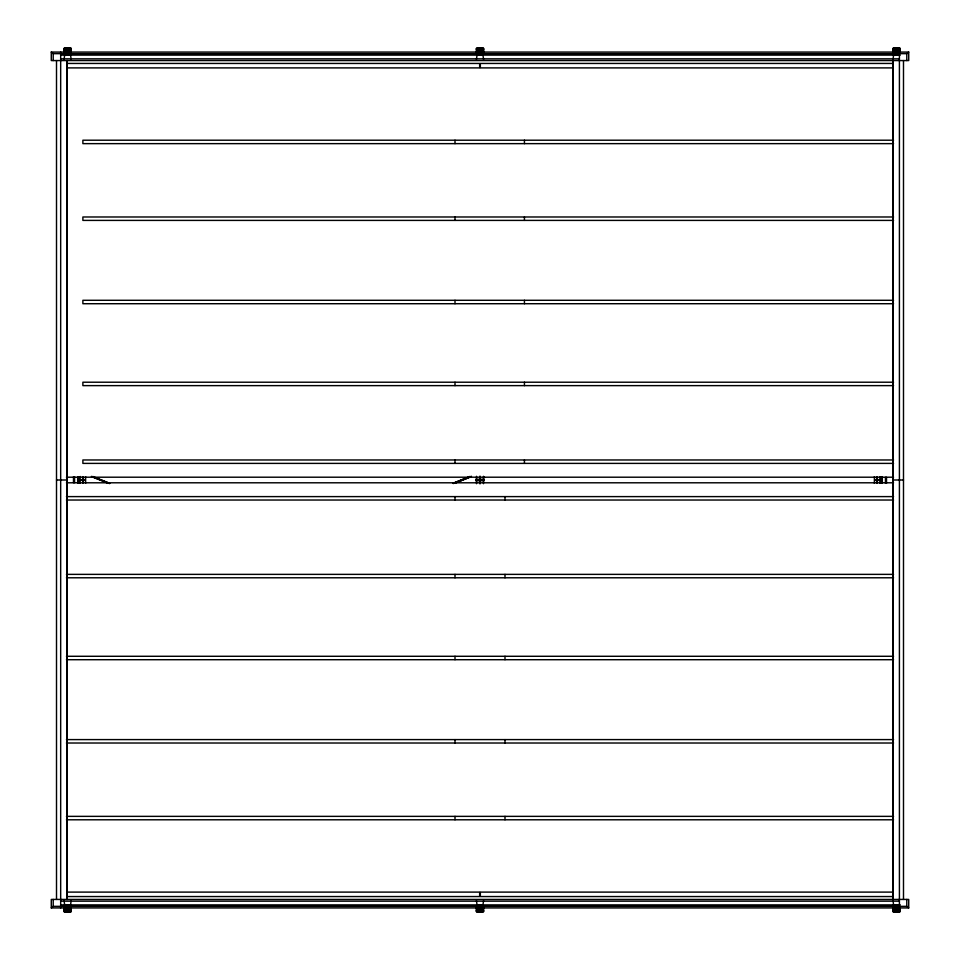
<?xml version="1.0" encoding="UTF-8"?>
<svg xmlns="http://www.w3.org/2000/svg" width="960" height="960" viewBox="0 0 960 960"><rect width="100%" height="100%" fill="white"/><g stroke="black" fill="none" stroke-linecap="round" stroke-linejoin="round"><path stroke-width="1.44" d="M71.172 900.72L70.476 905.4L64.752 905.4L64.056 900.72M483.564 900.72L482.868 905.4L477.132 905.4L476.436 900.72M484.512 477.264L484.512 477.372M900.108 904.716L899.412 905.4L893.688 905.4L892.992 900.72M51.276 52.068L53.208 53.664L906.792 53.664L908.724 52.068L908.724 60.564L51.276 60.564L51.276 52.068L908.724 52.068M51.276 907.932L53.208 906.336L906.792 906.336L908.724 907.932L908.724 899.436L51.276 899.436L51.276 907.932L908.724 907.932M64.056 48.504L64.056 49.56M70.992 52.92L71.172 48.504M476.436 48.504L476.436 49.56M483.384 52.92L483.564 48.504M892.992 48.504L892.992 49.56M900.108 48.504L900.108 49.56M64.056 911.496L64.224 907.08M71.172 910.44L71.172 911.496M476.436 911.496L476.616 907.08M483.564 910.44L483.564 911.496M892.992 911.496L893.172 907.08M900.108 910.44L900.108 911.496M80.508 476.532L78.384 477.264M453.312 483.132L470.016 476.496L453.312 483.276M453.312 483.552L471.408 476.364M454.704 483.168L471.408 476.532L454.704 483.312M71.172 52.788L71.172 48.264L70.476 48L64.056 48.264L64.056 52.788M64.056 52.284L64.752 52.02M70.476 50.064L71.172 49.788M483.564 52.788L483.564 48.264L482.868 48L476.436 48.264L476.436 52.788M476.436 52.284L477.132 52.02M900.108 52.788L900.108 48.264L899.412 48L892.992 48.264L892.992 52.788M892.992 52.284L893.688 52.02M64.056 910.212L64.752 909.936M70.476 907.98L71.172 907.716M64.056 907.212L64.056 911.736L64.752 912L71.172 911.736L71.172 907.212M482.868 907.98L483.564 907.716M476.436 907.212L476.436 911.736L477.132 912L483.564 911.736L483.564 907.212M899.412 907.98L900.108 907.716M892.992 907.212L892.992 911.736L893.688 912L900.108 911.736L900.108 907.212M65.532 52.02L69.696 52.02M477.912 52.02L482.088 52.02M894.468 52.02L898.632 52.02M65.532 907.98L69.696 907.98M477.912 907.98L482.088 907.98M894.468 907.98L898.632 907.98M60.672 54.324L899.328 54.324M60.672 55.056L899.328 55.056M60.672 58.836L899.328 58.836M66.78 63.444L479.652 63.444L479.652 67.896L66.78 67.896M893.22 63.444L480.348 63.444L480.348 67.896L893.22 67.896M893.556 140.208L82.884 140.208L82.884 143.64L893.556 143.64M893.556 216.984L82.884 216.984L82.884 220.404L893.556 220.404M893.556 300.288L82.884 300.288L82.884 303.72L893.556 303.72M893.556 382.212L82.884 382.212L82.884 385.632L893.556 385.632M893.556 459.972L82.884 459.972L82.884 463.392L893.556 463.392M66.444 477.204L893.556 477.204M56.508 480L67.284 480M475.836 480L484.164 480M892.716 480L903.492 480M66.444 482.796L893.556 482.796M66.444 496.608L893.556 496.608M66.444 500.028L893.556 500.028M66.444 574.368L893.556 574.368M66.444 577.788L893.556 577.788M66.444 656.28L893.556 656.28M66.444 659.712L893.556 659.712M66.444 739.596L893.556 739.596M66.444 743.016L893.556 743.016M66.444 816.36L893.556 816.36M66.444 819.792L893.556 819.792M66.78 892.104L479.652 892.104L479.652 896.556L66.78 896.556M893.22 892.104L480.348 892.104L480.348 896.556L893.22 896.556M60.672 901.164L899.328 901.164M60.672 904.944L899.328 904.944M60.672 905.676L899.328 905.676M899.412 52.02L900.108 52.284M482.868 52.02L483.564 52.284M70.476 52.02L71.172 52.284M64.056 49.788L64.752 50.064M892.992 907.716L893.688 907.98M476.436 907.716L477.132 907.98M70.476 909.936L71.172 910.212M64.056 907.716L64.752 907.98M92.868 476.496L109.572 483.276M92.868 476.808L109.572 483.444M91.476 476.364L109.572 483.552M91.476 476.616L108.18 483.312M483.384 48.636L483.564 49.56M70.992 48.636L71.172 49.56M892.992 910.44L893.172 911.364M476.436 910.44L476.616 911.364M64.056 910.44L64.224 911.364M900.108 55.284L899.412 54.6L893.688 54.6L892.992 59.28M483.564 59.28L482.868 54.6L477.132 54.6L476.436 59.28M71.172 59.28L70.476 54.6L64.752 54.6L64.056 59.28M906.792 53.664L906.792 60.564M906.792 899.436L906.792 906.336M903.492 60.564L903.492 899.436M899.412 48L899.412 912M898.632 48L898.632 52.512M898.632 907.488L898.632 912M898.284 48.072L898.284 52.092M898.284 907.908L898.284 911.928M897.936 48L897.936 52.512M897.936 907.488L897.936 912M897.6 48.072L897.6 52.092M897.6 907.908L897.6 911.928M897.252 48L897.252 52.512M897.252 907.488L897.252 912M896.904 48.072L896.904 52.092M896.904 907.908L896.904 911.928M896.556 48L896.556 52.512M896.556 907.488L896.556 912M896.208 48.072L896.208 52.092M896.208 907.908L896.208 911.928M895.86 48L895.86 52.512M895.86 907.488L895.86 912M895.512 48.072L895.512 52.092M895.512 907.908L895.512 911.928M895.164 48L895.164 52.512M895.164 907.488L895.164 912M894.816 48.072L894.816 52.092M894.816 907.908L894.816 911.928M894.468 48L894.468 52.512M894.468 907.488L894.468 912M893.688 48L893.688 52.512M893.688 907.488L893.688 912M893.172 48.636L893.172 52.92M893.076 60.564L893.076 899.436M892.716 60.564L892.716 899.436M886.512 477.288L886.512 483.288M885.444 477.288L885.444 483.288M882.324 477L882.324 483M882.12 477L882.12 483M881.628 477L881.628 483M881.136 477L881.136 483M880.932 477L880.932 483M879.852 476.664L879.852 479.652L874.38 479.652L874.38 476.664M879.852 483.336L879.852 480.348L874.38 480.348L874.38 483.336M877.236 476.664L877.236 479.652M877.236 480.348L877.236 483.336M876.996 476.664L876.996 479.652M876.996 480.348L876.996 483.336M524.436 140.208L524.436 143.64M524.436 216.984L524.436 220.404M524.436 300.288L524.436 303.72M524.436 382.212L524.436 385.632M524.436 459.972L524.436 463.392M504.996 496.608L504.996 500.028M504.996 574.368L504.996 577.788M504.996 656.28L504.996 659.712M504.996 739.596L504.996 743.016M504.996 816.36L504.996 819.792M483.468 476.304L483.468 479.304M483.468 480.696L483.468 483.696M483.384 907.08L483.384 911.364M482.868 48L482.868 52.512M482.868 907.488L482.868 912M482.088 48L482.088 52.512M482.088 907.488L482.088 912M481.74 48.072L481.74 52.092M481.74 907.908L481.74 911.928M481.392 48L481.392 52.512M481.392 907.488L481.392 912M481.044 48.072L481.044 52.092M481.044 907.908L481.044 911.928M480.696 48L480.696 52.512M480.696 907.488L480.696 912M480.348 48.072L480.348 52.092M480.348 907.908L480.348 911.928M480 48L480 52.512M480.108 476.316L480.108 479.304M480.108 480.696L480.108 483.684M480 907.488L480 912M479.892 476.316L479.892 479.304M479.892 480.696L479.892 483.684M479.652 48.072L479.652 52.092M479.652 907.908L479.652 911.928M479.304 48L479.304 52.512M479.304 907.488L479.304 912M478.956 48.072L478.956 52.092M478.956 907.908L478.956 911.928M478.608 48L478.608 52.512M478.608 907.488L478.608 912M478.26 48.072L478.26 52.092M478.26 907.908L478.26 911.928M477.912 48L477.912 52.512M477.912 907.488L477.912 912M477.132 48L477.132 52.512M477.132 907.488L477.132 912M476.616 48.636L476.616 52.92M476.532 476.304L476.532 479.304M476.532 480.696L476.532 483.696M455.004 140.208L455.004 143.64M455.004 216.984L455.004 220.404M455.004 300.288L455.004 303.72M455.004 382.212L455.004 385.632M455.004 459.972L455.004 463.392M455.004 496.608L455.004 500.028M455.004 574.368L455.004 577.788M455.004 656.28L455.004 659.712M455.004 739.596L455.004 743.016M455.004 816.36L455.004 819.792M85.62 476.664L85.62 479.652L80.148 479.652L80.148 476.664M85.62 483.336L85.62 480.348L80.148 480.348L80.148 483.336M83.004 476.664L83.004 479.652M83.004 480.348L83.004 483.336M82.764 476.664L82.764 479.652M82.764 480.348L82.764 483.336M79.068 477L79.068 483M78.864 477L78.864 483M78.372 477L78.372 483M77.88 477L77.88 483M77.676 477L77.676 483M74.556 476.712L74.556 482.712M73.488 476.712L73.488 482.712M70.992 907.08L70.992 911.364M70.476 48L70.476 52.512M70.476 907.488L70.476 912M69.696 48L69.696 52.512M69.696 907.488L69.696 912M69.348 48.072L69.348 52.092M69.348 907.908L69.348 911.928M69 48L69 52.512M69 907.488L69 912M68.652 48.072L68.652 52.092M68.652 907.908L68.652 911.928M68.304 48L68.304 52.512M68.304 907.488L68.304 912M67.956 48.072L67.956 52.092M67.956 907.908L67.956 911.928M67.608 48L67.608 52.512M67.608 907.488L67.608 912M67.26 48.072L67.26 52.092M67.284 60.564L67.284 899.436M67.26 907.908L67.26 911.928M66.924 48L66.924 52.512M66.924 60.564L66.924 899.436M66.924 907.488L66.924 912M66.576 48.072L66.576 52.092M66.576 907.908L66.576 911.928M66.228 48L66.228 52.512M66.228 907.488L66.228 912M65.88 48.072L65.88 52.092M65.88 907.908L65.88 911.928M65.532 48L65.532 52.512M65.532 907.488L65.532 912M64.752 48L64.752 52.74M64.752 907.26L64.752 912M64.224 48.636L64.224 52.92M60.672 52.068L60.672 907.932M56.508 60.564L56.508 899.436M53.208 53.664L53.208 60.564M53.208 899.436L53.208 906.336M484.164 479.304L475.836 479.304L475.836 480.696L484.164 480.696L484.164 479.304"/></g></svg>
